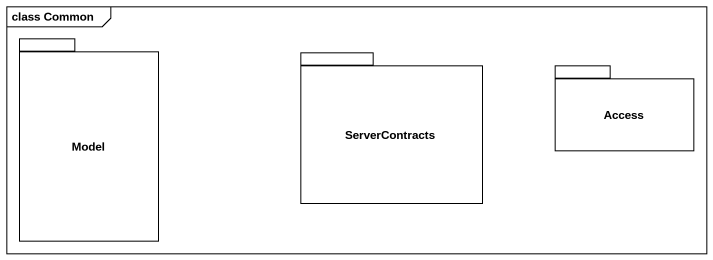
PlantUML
@startuml
mainframe class Common
package Model {
}
package ServerContracts {
}
package Access {
}
@enduml
